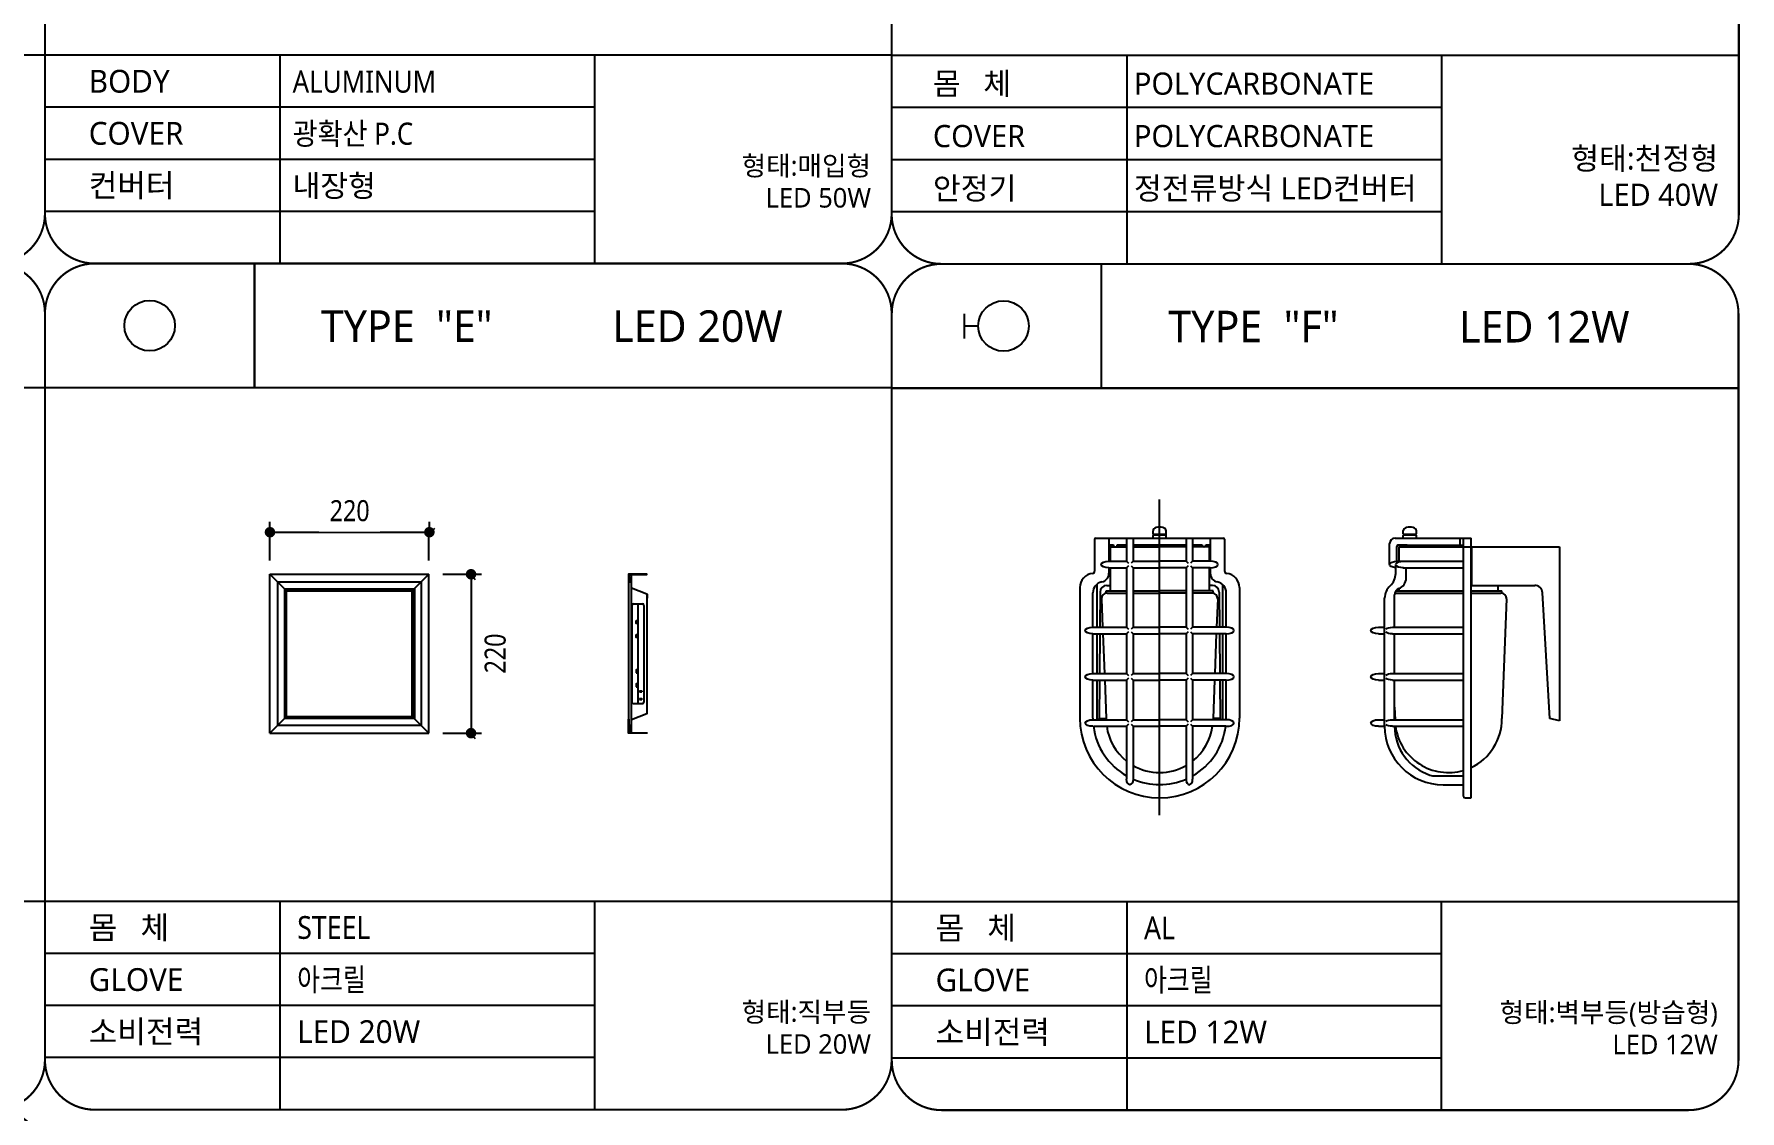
# Model space of a CAD drawing. Header units: millimetres. Extents: x 0 to 168200, y 0 to 118800.
# Drawn here: x 64374 to 117904, y 52534 to 86346 of the extents above; entities that cross this region are included whole.
import ezdxf
from ezdxf.enums import TextEntityAlignment as Align

# ---------------------------------------------------------------- set-up
doc = ezdxf.new("R2010")
doc.units = ezdxf.units.MM
doc.header["$LTSCALE"] = 1000
for name, color, linetype in [('arch', 8, 'Continuous'), ('IMAGE', 7, 'Continuous'), ('P4-DIM', 8, 'Continuous'), ('SYM', 3, 'Continuous'), ('조명기구 상세도', 3, 'Continuous'), ('조명기구 상세도치수', 1, 'Continuous')]:
    doc.layers.add(name, color=color, linetype=linetype)
doc.styles.add('DIM', font='malgun.ttf', dxfattribs={"width": 0.85, "oblique": 1})
doc.styles.add('GHS', font='malgun.ttf')

# ---------------------------------------------------------------- blocks, each defined once
blk = doc.blocks.new('망벽부등')
at = {"layer": 'SYM'}
for p, q in [((-72.6, 0), (0, 0)), ((0, -64), (0, 64))]:
    blk.add_line(p, q, dxfattribs=at)
blk.add_circle((-203.9, 0), 131.2, dxfattribs=at)
blk = doc.blocks.new('치수2')
at = {"layer": '조명기구 상세도치수', "linetype": 'Continuous'}
blk.add_line((-2.25, 0), (2.25, 0), dxfattribs=at)
for radius in [0.5, 0.25]:
    blk.add_circle((0, 0), radius, dxfattribs=at)
blk = doc.blocks.new('_Dot')
at = {"layer": 'arch', "linetype": 'ByBlock', "lineweight": -2}
blk.add_line((-0.5, 0), (-1, 0), dxfattribs=at)
at = {"layer": 'arch', "linetype": 'ByBlock', "const_width": 0.5}
blk.add_lwpolyline([(-0.25, 0, 1), (0.25, 0, 1)], format="xyb", close=True, dxfattribs=at)
blk = doc.blocks.new('_Oblique')
at = {"color": 0, "linetype": 'ByBlock', "lineweight": -2}
blk.add_line((-0.5, -0.5), (0.5, 0.5), dxfattribs=at)

msp = doc.modelspace()

# ---------------------------------------------------------------- linework, layer by layer
at = {"layer": 'P4-DIM', "color": 6}
for p, q in [((71776.13, 69820.21), (71776.13, 70780.21)), ((71801.13, 70705.21), (76740, 70705.21)), ((76765, 69820.21), (76765, 70780.21)), ((77200, 69385.21), (78160, 69385.21)), ((78085, 69360.21), (78085, 64421.34)), ((77200, 64396.34), (78160, 64396.34))]:
    msp.add_line(p, q, dxfattribs=at)
at = {"layer": 'SYM', "color": 6}
for p, q in [((64713.96, 85683.61), (38142.63, 85683.61)), ((91285.3, 85683.61), (64713.96, 85683.61)), ((72089.38, 85683.61), (72089.38, 79142.98)), ((81955.33, 85683.61), (81955.33, 79142.98)), ((117871.82, 85674.39), (91285.3, 85674.39)), ((98664.93, 85674.39), (98664.93, 79130.01)), ((108536.52, 85674.39), (108536.52, 79130.01)), ((81955.33, 84048.45), (64713.96, 84048.45)), ((108536.52, 84038.29), (91285.3, 84038.29)), ((81955.33, 82413.29), (64713.96, 82413.29)), ((108536.52, 82402.2), (91285.3, 82402.2)), ((81955.33, 80778.14), (64713.96, 80778.14)), ((108536.52, 80766.11), (91285.3, 80766.11)), ((64713.96, 59112.28), (38142.63, 59112.28)), ((91285.3, 59112.28), (64713.96, 59112.28)), ((91285.3, 59112.28), (64713.96, 59112.28)), ((91285.3, 59112.28), (64713.96, 59112.28)), ((91300.34, 59112.28), (64729, 59112.28)), ((72089.38, 59112.28), (72089.38, 52571.65)), ((81955.33, 59112.28), (81955.33, 52571.65)), ((117860.01, 59099.32), (91288.68, 59099.32)), ((117860.01, 59099.32), (91288.68, 59099.32)), ((117860.01, 59099.32), (91288.68, 59099.32)), ((117875.05, 59099.32), (91303.72, 59099.32)), ((98664.09, 59099.32), (98664.09, 52558.68)), ((108530.04, 59099.32), (108530.04, 52558.68)), ((81955.33, 57477.12), (64713.96, 57477.12)), ((108530.04, 57464.16), (91288.68, 57464.16)), ((81955.33, 55841.96), (64713.96, 55841.96)), ((108530.04, 55829), (91288.68, 55829)), ((81955.33, 54206.8), (64713.96, 54206.8)), ((108530.04, 54193.84), (91288.68, 54193.84))]:
    msp.add_line(p, q, dxfattribs=at)
at = {"layer": 'SYM', "color": 3}
for points, const_width in [([(38142.63, 80703.81, 0.41421356), (39703.47, 79142.98), (63153.13, 79142.98, 0.41421356), (64713.96, 80703.81), (64713.96, 104153.47, 0.41421356), (63153.13, 105714.31), (39703.47, 105714.31, 0.41421356), (38142.63, 104153.47)], 65.03), ([(64713.96, 80703.81, 0.41421356), (66274.8, 79142.98), (89724.46, 79142.98, 0.41421356), (91285.3, 80703.81), (91285.3, 104153.47, 0.41421356), (89724.46, 105714.31), (66274.8, 105714.31, 0.41421356), (64713.96, 104153.47)], 65.03), ([(91285.3, 80691.74, 0.41421356), (92847.02, 79130.01), (116310.1, 79130.01, 0.41421356), (117871.82, 80691.74), (117871.82, 104154.81, 0.41421356), (116310.1, 105716.54), (92847.02, 105716.54, 0.41421356), (91285.3, 104154.81)], 65.07), ([(38142.63, 54132.48, 0.41421356), (39703.47, 52571.65), (63153.13, 52571.65, 0.41421356), (64713.96, 54132.48), (64713.96, 77582.14, 0.41421356), (63153.13, 79142.98), (39703.47, 79142.98, 0.41421356), (38142.63, 77582.14)], 65.03), ([(64713.96, 54132.48, 0.41421356), (66274.8, 52571.65), (89724.46, 52571.65, 0.41421356), (91285.3, 54132.48), (91285.3, 77582.14, 0.41421356), (89724.46, 79142.98), (66274.8, 79142.98, 0.41421356), (64713.96, 77582.14)], 65.03), ([(91288.68, 54119.51, 0.41421356), (92849.51, 52558.68), (116299.17, 52558.68, 0.41421356), (117860.01, 54119.51), (117860.01, 77569.18, 0.41421356), (116299.17, 79130.01), (92849.51, 79130.01, 0.41421356), (91288.68, 77569.18)], 65.03), ([(38142.63, 27561.15, 0.41421356), (39703.47, 26000.31), (63153.13, 26000.31, 0.41421356), (64713.96, 27561.15), (64713.96, 51010.81, 0.41421356), (63153.13, 52571.65), (39703.47, 52571.65, 0.41421356), (38142.63, 51010.81)], 65.03)]:
    msp.add_lwpolyline(points, format="xyb", close=True, dxfattribs=dict(at, const_width=const_width))
at = {"layer": 'SYM', "color": 3, "const_width": 65.03}
for points in [[(71289.44, 79142.98), (71289.44, 75240.89)], [(97864.15, 79130.01), (97864.15, 75227.93)], [(38142.63, 75240.89), (64713.96, 75240.89)], [(64713.96, 75240.89), (91285.3, 75240.89)], [(64713.96, 75240.89), (91285.3, 75240.89)], [(64713.96, 75240.89), (91285.3, 75240.89)], [(64713.96, 75240.89), (91285.3, 75240.89)], [(91288.68, 75227.93), (117860.01, 75227.93)], [(91288.68, 75227.93), (117860.01, 75227.93)], [(91288.68, 75227.93), (117860.01, 75227.93)], [(91288.68, 75227.93), (117860.01, 75227.93)]]:
    msp.add_lwpolyline(points, dxfattribs=at)
at = {"layer": 'SYM'}
msp.add_circle((68001.7, 77191.93), 792.75, dxfattribs=at)
at = {"layer": '조명기구 상세도'}
for p, q in [((99694.37, 61825.8), (99694.37, 71727.51)), ((99487.01, 70658.77), (99487.01, 70753.82)), ((99901.74, 70658.77), (99901.74, 70753.82)), ((107340.93, 70659.09), (107340.93, 70754.14)), ((107755.67, 70659.09), (107755.67, 70754.14)), ((97655.26, 70486.29), (97655.26, 69481.41)), ((97689.82, 70520.85), (101698.93, 70520.85)), ((98104.56, 70520.85), (98104.56, 69795.06)), ((98104.56, 70313.48), (98242.8, 70313.48)), ((98104.56, 70244.36), (98657.54, 70244.36)), ((98139.12, 70244.36), (98139.12, 69795.06)), ((98363.77, 70313.48), (98657.54, 70313.48)), ((98657.54, 70520.85), (98657.54, 69795.06)), ((98864.9, 70520.85), (98864.9, 69795.06)), ((98864.9, 70313.48), (100523.85, 70313.48)), ((98864.9, 70244.36), (99694.37, 70244.36)), ((99487.01, 70520.53), (99487.01, 70606.93)), ((99504.29, 70624.21), (99504.29, 70641.49)), ((99504.29, 70641.49), (99884.46, 70641.49)), ((99504.29, 70624.21), (99884.46, 70624.21)), ((99694.37, 70313.48), (100523.85, 70313.48)), ((100523.85, 70244.36), (99694.37, 70244.36)), ((99884.46, 70624.21), (99884.46, 70641.49)), ((99901.74, 70520.53), (99901.74, 70606.93)), ((100523.85, 70520.85), (100523.85, 69795.06)), ((100731.21, 70520.85), (100731.21, 69795.06)), ((100731.21, 70313.48), (101024.98, 70313.48)), ((101284.19, 70244.36), (100731.21, 70244.36)), ((101145.95, 70313.48), (101284.19, 70313.48)), ((101249.63, 70244.36), (101249.63, 69795.06)), ((101284.19, 70520.85), (101284.19, 69795.06)), ((101733.49, 70486.29), (101733.49, 69481.41)), ((106912.39, 69691.38), (106912.39, 70348.04)), ((107085.2, 70520.85), (109469.92, 70520.85)), ((107137.04, 69794.8), (107137.04, 70261.64)), ((107465.37, 70296.2), (107171.6, 70296.2)), ((107202.69, 70244.36), (107202.69, 69795.06)), ((107202.69, 70244.36), (109228, 70244.36)), ((107340.93, 70520.85), (107340.93, 70607.25)), ((107358.22, 70641.81), (107738.39, 70641.81)), ((107358.22, 70624.53), (107358.22, 70641.81)), ((107358.22, 70624.53), (107738.39, 70624.53)), ((107465.37, 70296.2), (109228, 70296.2)), ((107738.39, 70624.53), (107738.39, 70641.81)), ((107755.67, 70520.85), (107755.67, 70607.25)), ((109124.31, 70296.2), (109124.31, 70520.85)), ((109124.31, 70244.36), (109124.31, 70296.2)), ((109207.24, 70244.36), (112248.63, 70244.36)), ((109228, 70296.2), (109228, 70520.85)), ((109228, 62416.23), (109228, 70296.2)), ((109469.92, 62364.39), (109469.92, 70520.85)), ((109483.73, 70244.36), (109483.73, 69034.71)), ((112248.63, 70244.36), (112248.63, 64783.68)), ((98104.56, 69795.06), (98657.54, 69795.06)), ((98657.54, 69795.06), (98720.67, 69731.93)), ((98720.67, 69650.83), (98657.54, 69587.69)), ((98864.9, 69795.06), (98801.77, 69731.93)), ((98801.77, 69650.83), (98864.9, 69587.69)), ((98864.9, 69795.06), (99694.37, 69795.06)), ((100523.85, 69795.06), (99694.37, 69795.06)), ((100523.85, 69795.06), (100586.98, 69731.93)), ((100586.98, 69650.83), (100523.85, 69587.69)), ((100731.21, 69795.06), (100668.08, 69731.93)), ((100668.08, 69650.83), (100731.21, 69587.69)), ((101284.19, 69795.06), (100731.21, 69795.06)), ((107102.48, 69409.81), (107102.48, 69691.11)), ((107154.96, 69795.06), (109228, 69795.06)), ((71776.13, 69385.21), (76765, 69385.21)), ((71776.13, 64396.34), (71776.13, 69385.21)), ((72299.16, 68862.19), (71776.13, 69385.21)), ((72017.53, 64637.74), (72017.53, 69143.82)), ((72017.53, 69143.82), (76523.6, 69143.82)), ((76765, 69385.21), (76241.97, 68862.19)), ((76523.6, 69143.82), (76523.6, 64637.74)), ((76765, 64396.34), (76765, 69385.21)), ((83042.46, 69353.93), (83042.46, 69307.02)), ((83120.65, 69353.93), (83042.46, 69353.93)), ((83042.46, 69307.02), (83042.46, 69353.93)), ((83042.46, 64630.93), (83042.46, 69134.99)), ((83120.65, 64427.62), (83120.65, 69353.93)), ((97724.38, 69067.3), (97724.38, 67721.38)), ((98104.56, 69587.69), (98104.56, 69414.89)), ((98104.56, 69587.69), (98657.54, 69587.69)), ((98139.12, 69587.69), (98139.12, 68861.91)), ((98657.54, 69587.69), (98657.54, 67721.38)), ((98864.9, 69587.69), (99694.37, 69587.69)), ((98864.9, 69587.69), (98864.9, 67721.38)), ((100523.85, 69587.69), (99694.37, 69587.69)), ((100523.85, 69587.69), (100523.85, 67721.38)), ((100731.21, 69587.69), (100731.21, 67721.38)), ((101284.19, 69587.69), (100731.21, 69587.69)), ((101249.63, 69587.69), (101249.63, 68861.91)), ((101284.19, 69587.69), (101284.19, 69414.89)), ((101284.19, 69587.69), (101284.19, 69414.89)), ((101664.37, 69067.3), (101664.37, 67721.38)), ((107327.13, 69587.69), (109228, 69587.69)), ((107430.81, 69260.86), (107430.81, 69587.69)), ((72234.78, 68926.56), (76306.35, 68926.56)), ((72234.78, 68926.56), (72234.78, 64855)), ((72266.97, 68894.37), (76274.16, 68894.37)), ((72266.97, 64887.18), (72266.97, 68894.37)), ((72299.16, 68862.19), (76241.97, 68862.19)), ((72299.16, 64919.37), (72299.16, 68862.19)), ((76241.97, 64919.37), (76241.97, 68862.19)), ((76274.16, 64887.18), (76274.16, 68894.37)), ((76306.35, 68926.56), (76306.35, 64855)), ((83120.65, 68959.36), (83605.47, 68767.08)), ((83605.47, 68767.08), (83605.47, 65014.47)), ((83613.29, 68759.26), (83613.29, 68634.15)), ((97188.68, 68965.59), (97188.68, 64870.08)), ((97603.42, 67721.38), (97603.42, 68804.66)), ((97828.07, 68827.35), (97818.37, 67721.38)), ((97872.27, 68613.28), (97906.87, 67721.38)), ((98018.15, 68792.78), (98018.15, 68861.91)), ((98018.15, 68861.91), (98657.54, 68861.91)), ((98035.43, 69034.71), (98139.12, 69034.71)), ((98044.95, 68792.78), (98657.54, 68792.78)), ((98864.9, 68861.91), (99694.37, 68861.91)), ((98864.9, 68792.78), (99694.37, 68792.78)), ((100523.85, 68861.91), (99694.37, 68861.91)), ((100523.85, 68792.78), (99694.37, 68792.78)), ((101370.6, 68861.91), (100731.21, 68861.91)), ((101343.8, 68792.78), (100731.21, 68792.78)), ((101353.32, 69034.71), (101249.63, 69034.71)), ((101370.6, 68792.78), (101370.6, 68861.91)), ((101516.48, 68613.28), (101481.88, 67721.38)), ((101560.68, 68827.35), (101570.38, 67721.38)), ((101785.33, 67721.38), (101785.33, 68804.66)), ((102200.07, 68965.59), (102200.07, 64870.08)), ((106756.87, 64610.87), (106756.87, 68636.99)), ((107067.92, 67721.12), (107067.92, 68741.58)), ((107081.73, 68792.78), (107081.73, 68815.98)), ((107106.4, 68861.91), (108965.31, 68861.91)), ((107108.52, 68792.78), (109228, 68792.78)), ((107202.69, 68935.82), (107202.69, 68861.91)), ((107202.69, 68861.91), (109228, 68861.91)), ((109469.92, 68861.91), (110313.2, 68861.91)), ((109469.92, 68861.91), (110434.17, 68861.91)), ((109469.92, 68792.78), (110407.37, 68792.78)), ((109483.73, 69034.71), (111467.32, 69034.71)), ((110313.2, 69034.71), (110313.2, 68861.91)), ((110434.17, 68792.78), (110434.17, 68861.91)), ((110580.05, 68613.28), (110434.17, 64852.8)), ((111937.58, 64852.8), (111708.84, 68806.76)), ((83136.29, 68407.77), (83136.29, 65373.78)), ((83183.21, 68454.69), (83464.72, 68454.69)), ((83323.96, 68454.69), (83323.96, 65326.87)), ((83511.63, 68407.77), (83511.63, 65373.78)), ((97603.42, 67721.38), (98657.54, 67721.38)), ((97603.42, 66269.81), (97603.42, 67514.02)), ((97603.42, 67514.02), (98657.54, 67514.02)), ((97724.38, 67514.02), (97724.38, 66269.81)), ((97816.55, 67514.02), (97805.63, 66269.81)), ((97914.92, 67514.02), (97963.18, 66269.81)), ((98657.54, 67721.38), (98720.67, 67658.25)), ((98720.67, 67577.15), (98657.54, 67514.02)), ((98657.54, 67514.02), (98657.54, 66269.81)), ((98864.9, 67721.38), (98801.77, 67658.25)), ((98801.77, 67577.15), (98864.9, 67514.02)), ((98864.9, 67721.38), (99694.37, 67721.38)), ((98864.9, 67514.02), (98864.9, 66269.81)), ((98864.9, 67514.02), (99694.37, 67514.02)), ((100523.85, 67721.38), (99694.37, 67721.38)), ((100523.85, 67514.02), (99694.37, 67514.02)), ((100523.85, 67721.38), (100586.98, 67658.25)), ((100586.98, 67577.15), (100523.85, 67514.02)), ((100523.85, 67514.02), (100523.85, 66269.81)), ((100731.21, 67721.38), (100668.08, 67658.25)), ((100668.08, 67577.15), (100731.21, 67514.02)), ((101785.33, 67721.38), (100731.21, 67721.38)), ((100731.21, 67514.02), (100731.21, 66269.81)), ((101785.33, 67514.02), (100731.21, 67514.02)), ((101473.83, 67514.02), (101425.57, 66269.81)), ((101572.2, 67514.02), (101583.12, 66269.81)), ((101664.37, 67514.02), (101664.37, 66269.81)), ((101785.33, 66269.81), (101785.33, 67514.02)), ((101785.33, 66269.81), (101785.33, 67514.02)), ((106566.78, 67514.02), (106756.87, 67514.02)), ((106567.42, 67721.38), (106756.87, 67721.38)), ((106998.79, 67721.38), (109228, 67721.38)), ((106998.79, 67514.02), (109228, 67514.02)), ((107067.92, 66269.55), (107067.92, 67514.28)), ((107067.92, 67514.02), (107067.92, 67514.28)), ((97603.42, 66269.81), (98657.54, 66269.81)), ((97603.42, 64870.08), (97603.42, 66062.44)), ((97603.42, 66062.44), (98657.54, 66062.44)), ((97724.38, 66062.44), (97724.38, 64818.24)), ((97803.81, 66062.44), (97793.2, 64852.8)), ((97971.23, 66062.44), (98018.15, 64852.8)), ((98657.54, 66269.81), (98720.67, 66206.68)), ((98720.67, 66125.58), (98657.54, 66062.44)), ((98657.54, 66062.44), (98657.54, 64818.24)), ((98864.9, 66269.81), (98801.77, 66206.68)), ((98801.77, 66125.58), (98864.9, 66062.44)), ((98864.9, 66269.81), (99694.37, 66269.81)), ((98864.9, 66062.44), (99694.37, 66062.44)), ((98864.9, 66062.44), (98864.9, 64818.24)), ((100523.85, 66269.81), (99694.37, 66269.81)), ((100523.85, 66062.44), (99694.37, 66062.44)), ((100523.85, 66269.81), (100586.98, 66206.68)), ((100586.98, 66125.58), (100523.85, 66062.44)), ((100523.85, 66062.44), (100523.85, 64818.24)), ((100731.21, 66269.81), (100668.08, 66206.68)), ((100668.08, 66125.58), (100731.21, 66062.44)), ((101785.33, 66269.81), (100731.21, 66269.81)), ((100731.21, 66062.44), (100731.21, 64818.24)), ((101785.33, 66062.44), (100731.21, 66062.44)), ((101417.52, 66062.44), (101370.6, 64852.8)), ((101584.94, 66062.44), (101595.55, 64852.8)), ((101664.37, 66062.44), (101664.37, 64818.24)), ((101785.33, 64870.08), (101785.33, 66062.44)), ((101785.33, 64870.08), (101785.33, 66062.44)), ((106566.78, 66062.44), (106756.87, 66062.44)), ((106567.42, 66269.81), (106756.87, 66269.81)), ((106998.79, 66269.81), (109228, 66269.81)), ((106998.79, 66062.44), (109228, 66062.44)), ((107067.92, 64817.97), (107067.92, 66062.71)), ((107067.92, 66062.44), (107067.92, 66062.71)), ((83183.21, 65326.87), (83464.72, 65326.87)), ((83370.88, 65725.66), (83370.88, 65694.39)), ((83370.88, 65725.66), (83449.08, 65725.66)), ((83370.88, 65694.39), (83449.08, 65694.39)), ((83370.88, 65483.26), (83370.88, 65451.98)), ((83370.88, 65483.26), (83449.08, 65483.26)), ((83370.88, 65451.98), (83449.08, 65451.98)), ((83449.08, 65725.66), (83449.08, 65694.39)), ((83449.08, 65483.26), (83449.08, 65451.98)), ((72299.16, 64919.37), (71776.13, 64396.34)), ((76306.35, 64855), (72234.78, 64855)), ((72266.97, 64887.18), (76274.16, 64887.18)), ((72299.16, 64919.37), (76241.97, 64919.37)), ((76241.97, 64919.37), (76765, 64396.34)), ((83120.65, 64822.19), (83605.47, 65014.47)), ((83613.29, 65022.29), (83613.29, 65147.4)), ((97604.06, 64818.24), (98657.54, 64818.24)), ((97793.2, 64852.8), (97758.79, 64818.24)), ((97793.2, 64852.8), (98018.15, 64852.8)), ((98018.15, 64852.8), (98018.15, 64835.52)), ((98657.54, 64818.24), (98720.67, 64755.11)), ((98864.9, 64818.24), (98801.77, 64755.11)), ((98864.9, 64818.24), (99694.37, 64818.24)), ((100523.85, 64818.24), (99694.37, 64818.24)), ((100523.85, 64818.24), (100586.98, 64755.11)), ((100731.21, 64818.24), (100668.08, 64755.11)), ((101784.69, 64818.24), (100731.21, 64818.24)), ((101370.6, 64852.8), (101370.6, 64835.52)), ((101595.55, 64852.8), (101370.6, 64852.8)), ((101595.55, 64852.8), (101629.96, 64818.24)), ((106567.42, 64818.24), (106756.87, 64818.24)), ((106998.79, 64818.24), (109228, 64818.24)), ((107067.92, 65208.76), (107083.07, 64818.24)), ((112248.63, 64783.68), (111937.58, 64852.8)), ((71776.13, 64396.34), (76765, 64396.34)), ((76523.6, 64637.74), (72017.53, 64637.74)), ((83042.46, 64427.62), (83042.46, 64474.54)), ((83042.46, 64474.54), (83042.46, 64427.62)), ((83120.65, 64427.62), (83042.46, 64427.62)), ((97619.55, 64610.87), (98657.54, 64610.87)), ((98720.67, 64674), (98657.54, 64610.87)), ((98657.54, 64610.87), (98657.54, 62950.69)), ((98801.77, 64674), (98864.9, 64610.87)), ((98864.9, 64610.87), (99694.37, 64610.87)), ((98864.9, 64610.87), (98864.9, 62950.69)), ((100523.85, 64610.87), (99694.37, 64610.87)), ((100586.98, 64674), (100523.85, 64610.87)), ((100523.85, 64610.87), (100523.85, 62950.69)), ((100668.08, 64674), (100731.21, 64610.87)), ((100731.21, 64610.87), (100731.21, 62950.69)), ((101769.2, 64610.87), (100731.21, 64610.87)), ((106566.78, 64610.87), (106756.87, 64610.87)), ((106998.79, 64610.87), (109228, 64610.87)), ((107067.92, 64610.87), (107067.92, 64611.14)), ((108339.38, 63054.3), (109228, 63054.3)), ((108592.06, 62775.68), (109228, 62775.68)), ((109279.84, 62364.39), (109469.92, 62364.39))]:
    msp.add_line(p, q, dxfattribs=at)
for points in [[(83042.46, 68942.63), (83042.46, 69374.26), (83605.47, 69374.26), (83605.47, 69385.21), (83031.51, 69385.21), (83031.51, 68942.63), (83042.46, 68942.63)], [(83042.46, 64834.24), (83042.46, 64407.29), (83605.47, 64407.29), (83605.47, 64396.34), (83031.51, 64396.34), (83031.51, 64834.24), (83042.46, 64834.24)]]:
    msp.add_lwpolyline(points, dxfattribs=at)
for points in [[(83042.46, 69291.38), (83065.92, 69291.38), (83065.92, 69134.99), (83042.46, 69134.99)], [(83269.23, 67930.78), (83292.69, 67930.78), (83292.69, 67836.94), (83269.23, 67836.94)], [(83269.23, 67492.88), (83292.69, 67492.88), (83292.69, 67399.05), (83269.23, 67399.05)], [(83273.92, 67926.08), (83292.69, 67926.08), (83292.69, 67841.63), (83273.92, 67841.63)], [(83273.92, 67488.19), (83292.69, 67488.19), (83292.69, 67403.74), (83273.92, 67403.74)], [(83269.23, 66288.67), (83292.69, 66288.67), (83292.69, 66382.51), (83269.23, 66382.51)], [(83273.92, 66293.36), (83292.69, 66293.36), (83292.69, 66377.81), (83273.92, 66377.81)], [(83269.23, 65850.78), (83292.69, 65850.78), (83292.69, 65944.61), (83269.23, 65944.61)], [(83273.92, 65855.47), (83292.69, 65855.47), (83292.69, 65939.92), (83273.92, 65939.92)], [(83042.46, 64490.18), (83065.92, 64490.18), (83065.92, 64646.57), (83042.46, 64646.57)]]:
    msp.add_lwpolyline(points, close=True, dxfattribs=at)
for centre, radius, start, end in [((97689.82, 70486.29), 34.56, 90, 180), ((98303.28, 70305.38), 61.02, 172.37185, 7.62815), ((99504.29, 70658.77), 17.28, 180, 270), ((99504.29, 70606.93), 17.28, 90, 180), ((99884.46, 70658.77), 17.28, 270, 0), ((99884.46, 70606.93), 17.28, 0, 90), ((101085.47, 70305.38), 61.02, 172.37185, 7.62815), ((101698.93, 70486.29), 34.56, 0, 90), ((107085.2, 70348.04), 172.81, 90, 180), ((107171.6, 70261.64), 34.56, 90, 180), ((107358.22, 70659.09), 17.28, 180, 270), ((107358.22, 70607.25), 17.28, 90, 180), ((107738.39, 70659.09), 17.28, 270, 0), ((107738.39, 70607.25), 17.28, 0, 90), ((97637.98, 68965.59), 449.3, 95.73917, 180), ((97586.14, 69481.41), 69.12, 275.73917, 0), ((97949.03, 68804.66), 345.61, 101.212271, 180), ((97828.07, 69414.89), 276.49, 281.212271, 0), ((101560.68, 69414.89), 276.49, 180, 258.787729), ((101439.72, 68804.66), 345.61, 0, 78.787729), ((101802.61, 69481.41), 69.12, 180, 264.26083), ((101750.77, 68965.59), 449.3, 0, 84.26083), ((106584.06, 69409.81), 518.42, 311.810315, 0), ((107085.2, 69260.86), 345.61, 290.10551, 0), ((83605.47, 68759.26), 7.82, 0, 90), ((83605.47, 68634.15), 7.82, 270, 0), ((98035.43, 68827.35), 207.37, 90, 180), ((98044.95, 68619.98), 172.81, 90, 182.221567), ((101343.8, 68619.98), 172.81, 357.778433, 90), ((101353.32, 68827.35), 207.37, 0, 90), ((107275.28, 68636.99), 518.42, 131.810315, 180), ((107275.28, 68741.58), 207.37, 110.10551, 180), ((107108.52, 68619.98), 172.81, 90, 101.707211), ((110407.37, 68619.98), 172.81, 357.778433, 90), ((111467.32, 68792.78), 241.93, 3.310942, 90), ((83183.21, 68407.77), 46.92, 90, 180), ((83464.72, 68407.77), 46.92, 0, 90), ((83183.21, 65373.78), 46.92, 180, 270), ((83464.72, 65373.78), 46.92, 270, 0), ((83605.47, 65147.4), 7.82, 0, 90), ((83605.47, 65022.29), 7.82, 270, 0), ((99694.37, 64870.08), 2505.69, 180, 0), ((99694.37, 64870.08), 2090.96, 180, 181.420702), ((99694.37, 64835.52), 1676.22, 180, 180.590689), ((99694.37, 64835.52), 1676.22, 359.409311, 0), ((99694.37, 64870.08), 2090.96, 358.579298, 0), ((99694.37, 64870.08), 2090.96, 358.579298, 0), ((99694.37, 64870.08), 2090.96, 358.579298, 0), ((108757.76, 64835.74), 1676.5, 295.137711, 0.583153), ((99694.37, 64870.08), 2090.96, 187.121102, 240.273012), ((99694.37, 64835.52), 1676.22, 187.701991, 231.789186), ((99694.37, 64870.08), 2090.96, 299.726988, 352.878898), ((99694.37, 64870.08), 2090.96, 299.726988, 352.878898), ((99694.37, 64835.52), 1676.22, 308.210814, 352.298009), ((108592.06, 64610.87), 1835.19, 180, 270), ((108678.46, 64610.87), 1610.55, 180, 251.911902), ((108757.95, 64835.52), 1676.22, 187.701991, 286.285377), ((99694.37, 64835.52), 1676.22, 240.340446, 270), ((99694.37, 64835.52), 1676.22, 270, 299.659554), ((99694.37, 64870.08), 2090.96, 246.62832, 293.37168), ((108339.38, 63572.72), 518.42, 251.911902, 270), ((109279.84, 62416.23), 51.84, 180, 270)]:
    msp.add_arc(centre, radius, start, end, dxfattribs=at)
for centre, major_axis, ratio, start_param, end_param in [((99694.37, 70753.82), (-207.37, 0), 0.54166667, 3.14159265, 6.28318531), ((107548.3, 70754.14), (-207.37, 0), 0.54166667, 3.14159265, 6.28318531), ((101284.19, 69691.38), (-241.93, 0), 0.42857143, 1.57079633, 4.71238898), ((101785.33, 67617.7), (-241.93, 0), 0.42857143, 1.57079633, 4.71238898), ((101785.33, 66166.13), (-241.93, 0), 0.42857143, 1.57079633, 4.71238898), ((101785.33, 64714.55), (-241.93, 0), 0.42857143, 1.57079633, 4.71238898), ((100627.53, 62950.69), (0, -175.01), 0.59245121, 4.71238898, 7.85398163)]:
    msp.add_ellipse(centre, major_axis=major_axis, ratio=ratio, start_param=start_param, end_param=end_param, dxfattribs=at)
at = {"layer": '조명기구 상세도', "extrusion": (0, 0, -1)}
for centre, major_axis, ratio, start_param, end_param in [((98104.56, 69691.38), (241.93, 0), 0.42857143, 1.57079633, 4.71238898), ((107154.32, 69691.38), (241.93, 0), 0.42857143, 1.78675683, 4.71238898), ((107344.41, 69691.11), (241.93, 0), 0.42857143, 3.35870421, 4.71238898), ((107344.41, 69691.11), (241.93, 0), 0.42857143, 1.57079633, 2.90469848), ((97603.42, 67617.7), (241.93, 0), 0.42857143, 1.57079633, 4.71238898), ((106566.78, 67617.7), (241.93, 0), 0.42857143, 1.57079633, 4.71238898), ((106998.79, 67617.7), (241.93, 0), 0.42857143, 3.68269218, 4.71238898), ((106998.79, 67617.7), (241.93, 0), 0.42857143, 1.57079633, 2.60049313), ((97603.42, 66166.13), (241.93, 0), 0.42857143, 1.57079633, 4.71238898), ((106566.78, 66166.13), (241.93, 0), 0.42857143, 1.57079633, 4.71238898), ((106998.79, 66166.13), (241.93, 0), 0.42857143, 3.68269218, 4.71238898), ((106998.79, 66166.13), (241.93, 0), 0.42857143, 1.57079633, 2.60049313), ((97603.42, 64714.55), (241.93, 0), 0.42857143, 1.57079633, 4.71238898), ((106566.78, 64714.55), (241.93, 0), 0.42857143, 1.57079633, 4.71238898), ((106998.79, 64714.55), (241.93, 0), 0.42857143, 3.68269218, 4.71238898), ((106998.79, 64714.55), (241.93, 0), 0.42857143, 1.57079633, 2.60049313), ((98761.22, 62950.69), (0, -175.01), 0.59245121, 4.71238898, 7.85398163)]:
    msp.add_ellipse(centre, major_axis=major_axis, ratio=ratio, start_param=start_param, end_param=end_param, dxfattribs=at)

# ---------------------------------------------------------------- block references
at = {"color": 6, "xscale": 252.1130402147692, "yscale": 252.1130402147692, "zscale": 252.1130402147692}
msp.add_blockref('_Oblique', (76821.25, 70705.21), dxfattribs=at)
at = {"color": 6, "xscale": 252.1130402147692, "yscale": 252.1130402147692, "zscale": 252.1130402147692, "rotation": 270}
for p in [(78085, 69341.46), (78085, 64352.59)]:
    msp.add_blockref('_Oblique', p, dxfattribs=at)
at = {"layer": 'IMAGE', "color": 6, "xscale": 330.3111454663464, "yscale": 330.3111454663464, "zscale": 330.3111454663464}
for p, rotation in [((71776.13, 70705.21), 270), ((76777.5, 70705.21), 270), ((78085, 69385.21), 180), ((78085, 64396.34), 180)]:
    msp.add_blockref('_Dot', p, dxfattribs=dict(at, rotation=rotation))
at = {"layer": 'P4-DIM', "color": 6, "xscale": 25, "yscale": 25, "zscale": 25}
for p, rotation in [((71776.13, 70705.21), 180), ((78085, 69397.71), 270), ((78085, 69385.21), 90), ((78085, 64408.84), 270), ((78085, 64396.34), 270), ((78085, 64396.34), 90)]:
    msp.add_blockref('치수2', p, dxfattribs=dict(at, rotation=rotation))
msp.add_blockref('치수2', (76765, 70705.21), dxfattribs=at)
at = {"layer": 'SYM', "xscale": 6.039973223636173, "yscale": 6.039973223636173, "zscale": 6.039973223636173, "rotation": 179.9999999999999}
msp.add_blockref('망벽부등', (93564.32, 77178.97), dxfattribs=at)

# ---------------------------------------------------------------- texts
at = {"layer": 'SYM', "style": 'GHS'}
for s, height, p in [('BODY', 715.382, (66088.23, 84507.37)), ('몸   체', 696.257, (92580.18, 84442.42)), ('POLYCARBONATE', 696.2569, (98888.74, 84442.42)), ('COVER', 715.382, (66088.23, 82872.21)), ('COVER', 696.257, (92580.18, 82795.92)), ('POLYCARBONATE', 696.2569, (98888.74, 82795.92)), ('컨버터', 715.382, (66088.23, 81237.05)), ('내장형', 693.653, (72485.76, 81237.05)), ('안정기', 696.257, (92580.18, 81154.63)), ('정전류방식 LED컨버터', 696.2569, (98888.74, 81154.63)), ('몸   체', 715.382, (66088.23, 57936.04)), ('몸   체', 715.382, (92662.94, 57923.08)), ('GLOVE', 715.382, (66088.23, 56300.88)), ('GLOVE', 715.382, (92662.94, 56287.92)), ('소비전력', 715.382, (66088.23, 54665.72)), ('LED 20W', 715.382, (72630.22, 54665.72)), ('소비전력', 715.382, (92662.94, 54652.76)), ('LED 12W', 715.382, (99204.94, 54652.76))]:
    msp.add_text(s, height=height, dxfattribs=at).set_placement(p)
for s, height, width, p in [('ALUMINUM ', 693.653, 0.9, (72485.76, 84507.37)), ('광확산 P.C', 693.653, 0.9, (72485.76, 82872.21)), ('STEEL', 715.382, 0.9, (72630.22, 57936.04)), ('AL', 715.382, 0.9, (99204.94, 57923.08)), ('아크릴', 715.382, 0.8, (72630.22, 56300.88)), ('아크릴', 715.382, 0.8, (99204.94, 56287.92))]:
    msp.add_text(s, height=height, dxfattribs=dict(at, width=width)).set_placement(p)
for s, height, p in [('              형태:매입형', 613.1846, (90637.74, 81904.64)), ('형태:천정형', 696.251, (117221.83, 82094.88)), ('LED 50W', 613.185, (90637.74, 80898.83)), ('LED 40W', 696.251, (117221.83, 80952.82)), ('형태:직부등', 613.185, (90637.74, 55333.31)), ('형태:벽부등(방습형)', 613.1846, (117212.45, 55320.35)), ('LED 20W', 613.185, (90637.74, 54327.5)), ('LED 12W', 613.185, (117212.45, 54314.54))]:
    msp.add_text(s, height=height, dxfattribs=at).set_placement(p, align=Align.RIGHT)
at = {"layer": 'SYM', "color": 4, "style": 'GHS'}
for s, p in [('TYPE  "E"', (76065.44, 77177.61)), ('LED 20W', (85190.25, 77177.61)), ('TYPE  "F"', (102640.15, 77164.64)), ('LED 12W', (111764.96, 77164.64))]:
    msp.add_text(s, height=990.933, dxfattribs=at).set_placement(p, align=Align.MIDDLE)

# ---------------------------------------------------------------- next in the draw order: texts
at = {"layer": 'IMAGE', "color": 4, "insert": (74270.57, 71712.47), "char_height": 660.622, "attachment_point": 2, "style": 'DIM', "bg_fill": 2}
msp.add_mtext('\\A1;{220}', dxfattribs=at)
at = {"layer": 'IMAGE', "color": 4, "insert": (78510.51, 66890.78), "char_height": 660.622, "attachment_point": 2, "rotation": 90, "style": 'DIM', "bg_fill": 2}
msp.add_mtext('\\A1;{220}', dxfattribs=at)

doc.saveas('drawing.dxf')
